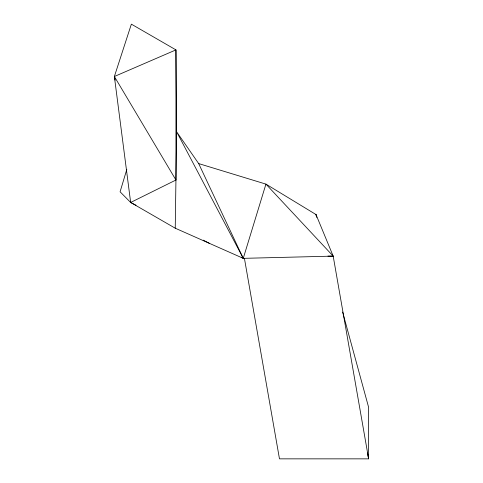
<?xml version="1.0" encoding="UTF-8"?>
<svg xmlns="http://www.w3.org/2000/svg" width="483" height="483" viewBox="0 0 483 483"><rect width="100%" height="100%" fill="white"/><g stroke="black" fill="none" stroke-linecap="round" stroke-linejoin="round"><path stroke-width="0.72" d="M175.238 228.199L176.645 131.823L175.945 49.888L131.364 24.15L114.368 76.501L130.658 202.462L175.238 228.199L243.257 258.345L333.185 256.117L368.632 458.85L279.47 458.85L244.416 258.345M126.812 169.424L120.086 191.793L130.658 202.462L135.989 205.227M130.658 202.462L175.945 180.014L175.945 49.888L114.368 76.501L115.171 80.166M327.945 256.117L333.185 256.117L316.015 214.555L265.934 184.114L198.676 163.586L176.645 131.823L243.257 258.345L265.934 184.114L333.185 256.117M203.252 240.16L209.248 243.269M241.319 257.222L243.257 258.345L198.676 163.586M114.368 76.501L175.945 180.014M316.812 217.465L316.015 214.555L316.335 216.028M342.622 312.054L368.632 407.374L368.632 458.85L367.364 452.963"/></g></svg>
